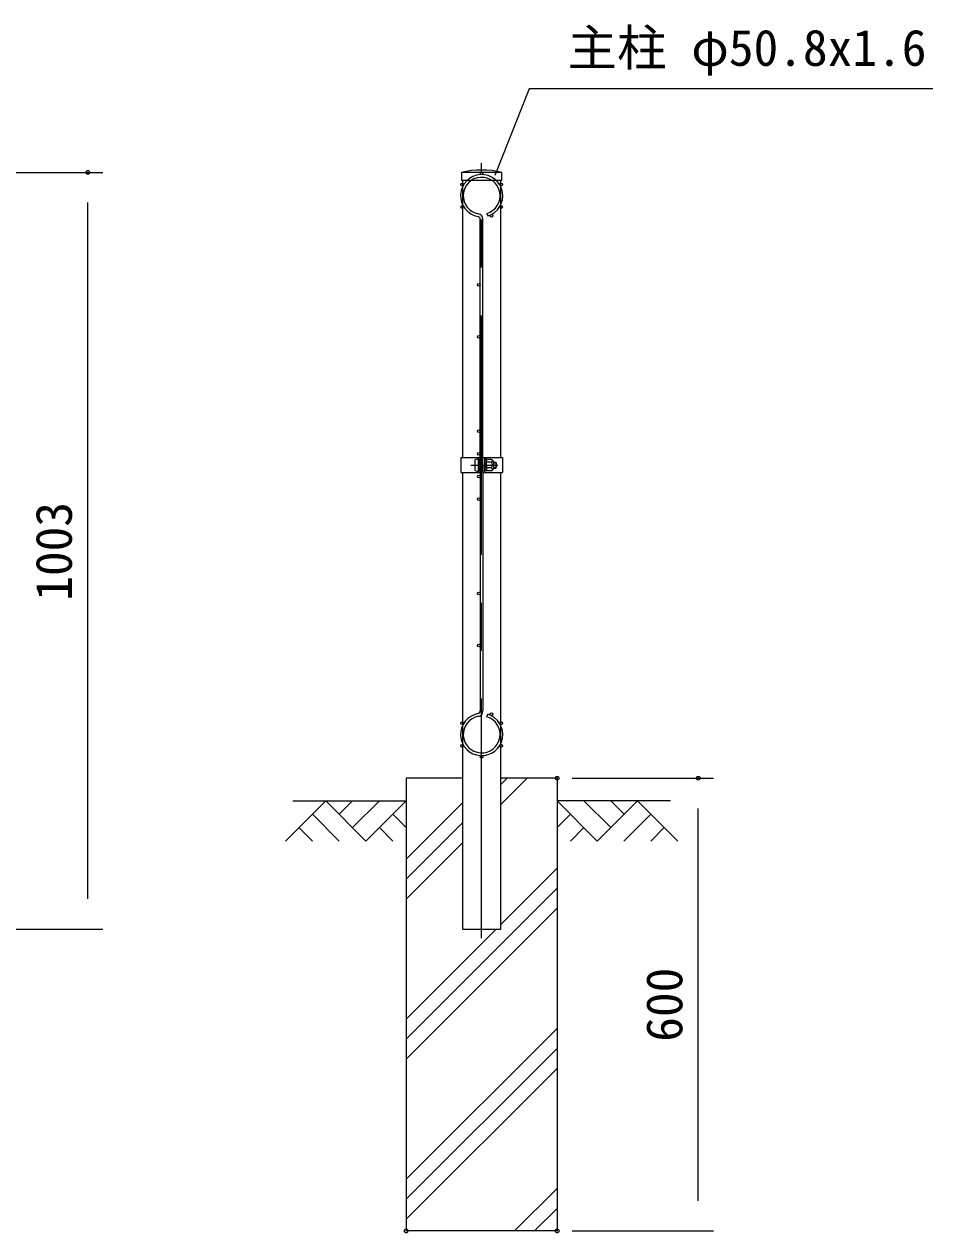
# Model space of a CAD drawing. Units: millimetres, scale not verified. Extents: x -4200 to 4200, y -2970 to 2970.
# Drawn here: x -529 to 674, y -509 to 1093 of the extents above; entities that cross this region are included whole.
import ezdxf
from ezdxf.enums import TextEntityAlignment as Align

# ---------------------------------------------------------------- set-up
doc = ezdxf.new("R2010")
doc.units = ezdxf.units.MM
doc.header["$LTSCALE"] = 10
doc.header["$PDMODE"] = 32
doc.header["$PDSIZE"] = 5
doc.linetypes.add('USER1', pattern=[50.8, 31.75, -6.35, 6.35, -6.35])
for name, color, linetype, lineweight in [('0-4_D-STR1', 1, 'Continuous', 25), ('0-5_D-BMK', 2, 'USER1', 13), ('0-6_D-STR2', 7, 'Continuous', 13), ('0-7_D-STR-DIM', 7, 'Continuous', 13), ('0-A_D-STR3', 3, 'Continuous', 13), ('0-B_D-STR-TXT', 7, 'Continuous', 13), ('0-C_D-DCR-HCH', 7, 'Continuous', 13), ('0-D_D-STR4', 7, 'Continuous', 25), ('0-E_D-BGD', 7, 'Continuous', 25)]:
    doc.layers.add(name, color=color, linetype=linetype, lineweight=lineweight)
doc.layers.add('0-9_Defpoints', color=7, linetype='Continuous')
doc.styles.add('ＭＳ ゴシック', font='')
doc.styles.get('ＭＳ ゴシック').set_extended_font_data('MS Gothic')

msp = doc.modelspace()

# ---------------------------------------------------------------- linework, layer by layer
at = {"layer": '0-4_D-STR1'}
for p, q in [((103.13, 896.98), (49.93, 896.98)), ((49.93, 896.98), (49.93, 885.98)), ((103.13, 885.98), (49.93, 885.98)), ((51.13, 885.98), (51.13, 518.98)), ((101.93, 518.98), (101.93, 885.98)), ((103.13, 885.98), (103.13, 896.98)), ((51.13, 498.98), (51.13, -106.02)), ((101.93, -106.02), (101.93, 498.98)), ((51.13, -106.02), (101.93, -106.02))]:
    msp.add_line(p, q, dxfattribs=at)
msp.add_arc((76.53, 780.55), 119.43, 77.13052, 102.86948, dxfattribs=at)
at = {"layer": '0-5_D-BMK'}
for p, q in [((76.53, -118.02), (76.53, 908.98)), ((62.11, 508.98), (97.85, 508.98))]:
    msp.add_line(p, q, dxfattribs=at)
at = {"layer": '0-6_D-STR2'}
for p, q in [((74.73, 508.98), (74.73, 834.84)), ((78.33, 508.98), (78.33, 834.84)), ((83.5, 842.6), (84.53, 839.15)), ((74.73, 508.98), (74.73, 183.11)), ((78.33, 508.98), (78.33, 183.11)), ((83.5, 175.36), (84.53, 178.81))]:
    msp.add_line(p, q, dxfattribs=at)
for centre in [(76.53, 895.78), (50.72, 880.88), (102.34, 880.88), (50.72, 851.08), (102.34, 851.08), (89.65, 839.22), (72.93, 747.98), (72.93, 678.98), (72.93, 553.98), (72.93, 523.98), (72.93, 493.98), (72.93, 463.98), (72.93, 338.98), (72.93, 269.98), (89.65, 178.74), (50.72, 166.88), (102.34, 166.88), (50.72, 137.08), (102.34, 137.08), (76.53, 122.18)]:
    msp.add_circle(centre, 1.8, dxfattribs=at)
for centre, radius, start, end in [((76.53, 865.98), 28, 286.60421, 260.16066), ((76.53, 865.98), 24.4, 286.60421, 260.16066), ((71.13, 834.84), 3.6, 0, 80.16066), ((71.13, 834.84), 7.2, 0, 80.16066), ((76.53, 151.98), 28, 99.83934, 73.39579), ((71.13, 183.11), 3.6, 279.83934, 0), ((71.13, 183.11), 7.2, 279.83934, 0), ((76.53, 151.98), 24.4, 99.83934, 73.39579)]:
    msp.add_arc(centre, radius, start, end, dxfattribs=at)
at = {"layer": '0-7_D-STR-DIM'}
for p, q in [((-864.97, 896.98), (-424.97, 896.98)), ((-444.97, -66.02), (-444.97, 856.98)), ((196.53, 93.98), (383.51, 93.98)), ((363.51, -466.02), (363.51, 53.98)), ((-1339.57, -106.02), (-424.97, -106.02)), ((196.53, -506.02), (383.51, -506.02))]:
    msp.add_line(p, q, dxfattribs=at)
at = {"layer": '0-9_Defpoints'}
for p in [(-444.97, 896.98), (176.53, 93.98), (363.51, 93.98), (-23.47, -506.02), (176.53, -506.02), (176.53, -506.02)]:
    msp.add_point(p, dxfattribs=at)
at = {"layer": '0-A_D-STR3'}
for p, q in [((48.83, 518.98), (74.73, 518.98)), ((48.83, 518.98), (48.83, 498.98)), ((67.63, 515.48), (67.63, 502.48)), ((72.43, 498.98), (72.43, 518.98)), ((72.43, 516.98), (72.43, 500.98)), ((74.73, 498.98), (74.73, 518.98)), ((74.73, 512.98), (78.33, 512.98)), ((78.33, 498.98), (78.33, 518.98)), ((78.33, 518.98), (104.23, 518.98)), ((80.63, 498.98), (80.63, 518.98)), ((80.63, 513.48), (81.02, 516.64)), ((80.63, 513.48), (80.63, 504.48)), ((82.78, 516.73), (81.12, 516.73)), ((82.83, 508.98), (82.83, 516.7)), ((89.62, 512.73), (82.83, 512.73)), ((82.93, 516.49), (82.88, 516.66)), ((89.62, 516.49), (82.93, 516.49)), ((92.13, 513.98), (92.13, 503.98)), ((92.13, 512.98), (95.43, 512.98)), ((95.43, 512.98), (95.43, 504.98)), ((104.23, 518.98), (104.23, 498.98)), ((48.83, 498.98), (74.73, 498.98)), ((74.73, 512.3), (78.33, 512.3)), ((74.73, 505.66), (78.33, 505.66)), ((74.73, 504.98), (78.33, 504.98)), ((78.33, 498.98), (104.23, 498.98)), ((80.63, 504.48), (81.02, 501.32)), ((82.76, 501.23), (81.12, 501.23)), ((82.83, 508.98), (82.83, 501.25)), ((89.62, 505.23), (82.83, 505.23)), ((89.62, 501.47), (82.93, 501.47)), ((92.13, 512.3), (95.75, 512.3)), ((92.13, 505.66), (95.75, 505.66)), ((92.13, 504.98), (95.43, 504.98))]:
    msp.add_line(p, q, dxfattribs=at)
for centre, radius, start, end in [((81.12, 516.63), 0.1, 90, 173), ((82.78, 516.63), 0.1, 15, 90), ((77.95, 514.61), 5.32, 339.37322, 22.7756), ((62.07, 508.98), 21.19, 0, 10.20031), ((83.86, 508.98), 6.87, 0, 33.09348), ((88.61, 514.61), 2.13, 298.45309, 61.54691), ((85.35, 509.72), 8, 32.13463, 57.68315), ((87.93, 508.98), 8.5, 331.92751, 28.07249), ((81.12, 501.33), 0.1, 187, 270), ((82.76, 501.33), 0.1, 270, 337.2244), ((77.95, 503.35), 5.32, 337.2244, 20.62678), ((62.07, 508.98), 21.19, 349.79969, 0), ((83.86, 508.98), 6.87, 326.90652, 0), ((88.61, 503.35), 2.13, 298.45309, 61.54691), ((85.35, 508.23), 8, 302.31685, 327.86537)]:
    msp.add_arc(centre, radius, start, end, dxfattribs=at)
for centre, start_param, end_param in [((72.43, 515.48), 1.5707963, 3.1415927), ((72.43, 502.48), 3.1415927, 4.712389)]:
    msp.add_ellipse(centre, major_axis=(4.8, 0), ratio=0.3125, start_param=start_param, end_param=end_param, dxfattribs=at)
at = {"layer": '0-B_D-STR-TXT'}
msp.add_lwpolyline([(674.05, 1007.71), (139.37, 1007.71), (93.88, 892.76)], dxfattribs=at)
at = {"layer": '0-C_D-DCR-HCH'}
for p, q in [((101.93, 59.14), (136.77, 93.98)), ((101.93, 85.65), (110.26, 93.98)), ((-129.9, 63.98), (-183.11, 10.77)), ((-129.9, 63.98), (-76.68, 10.77)), ((-112.16, 46.24), (-94.42, 63.98)), ((-94.42, 28.5), (-58.95, 63.98)), ((-76.68, 10.77), (-23.47, 63.98)), ((-23.47, -13.23), (51.13, 61.37)), ((229.74, 10.77), (176.53, 63.98)), ((247.48, 28.5), (212, 63.98)), ((282.95, 63.98), (229.74, 10.77)), ((265.31, 46.15), (247.48, 63.98)), ((282.95, 63.98), (336.16, 10.77)), ((-147.63, 46.24), (-112, 10.77)), ((-41.21, 46.24), (-23.47, 28.59)), ((-23.47, -39.75), (51.13, 34.85)), ((194.27, 46.24), (176.53, 28.59)), ((300.69, 46.24), (265.05, 10.77)), ((-165.37, 28.5), (-147.55, 10.77)), ((-58.95, 28.5), (-41.13, 10.77)), ((212, 28.5), (194.18, 10.77)), ((318.43, 28.5), (300.61, 10.77)), ((-23.47, -66.26), (51.13, 8.34)), ((101.93, -99.96), (176.53, -25.36)), ((-23.47, -251.88), (176.53, -51.88)), ((-23.47, -278.4), (176.53, -78.4)), ((-23.47, -225.36), (95.87, -106.02)), ((-23.47, -437.5), (176.53, -237.5)), ((-23.47, -464.01), (176.53, -264.01)), ((-23.47, -490.53), (176.53, -290.53)), ((120.13, -506.02), (176.53, -449.63)), ((146.65, -506.02), (176.53, -476.14)), ((173.17, -506.02), (176.53, -502.66))]:
    msp.add_line(p, q, dxfattribs=at)
at = {"layer": '0-D_D-STR4'}
for p, q in [((-23.47, 93.98), (-23.47, -506.02)), ((51.13, 93.98), (-23.47, 93.98)), ((176.53, 93.98), (101.93, 93.98)), ((176.53, 93.98), (176.53, -506.02)), ((176.53, -506.02), (-23.47, -506.02))]:
    msp.add_line(p, q, dxfattribs=at)
at = {"layer": '0-E_D-BGD'}
for p, q in [((-173.47, 63.98), (-23.47, 63.98)), ((326.53, 63.98), (176.53, 63.98))]:
    msp.add_line(p, q, dxfattribs=at)

# ---------------------------------------------------------------- texts
at = {"layer": '0-7_D-STR-DIM', "style": 'ＭＳ ゴシック'}
for s, p in [('1003', (-451.72, 329.23)), ('600', (356.76, -255.27))]:
    msp.add_text(s, height=48.09, rotation=90, dxfattribs=at).set_placement(p, align=Align.BOTTOM_LEFT)
at = {"layer": '0-B_D-STR-TXT', "style": 'ＭＳ ゴシック'}
msp.add_text('主柱 φ50.8x1.6', height=48.09, dxfattribs=at).set_placement((190.29, 1023.72), align=Align.BOTTOM_LEFT)

doc.saveas('drawing.dxf')
